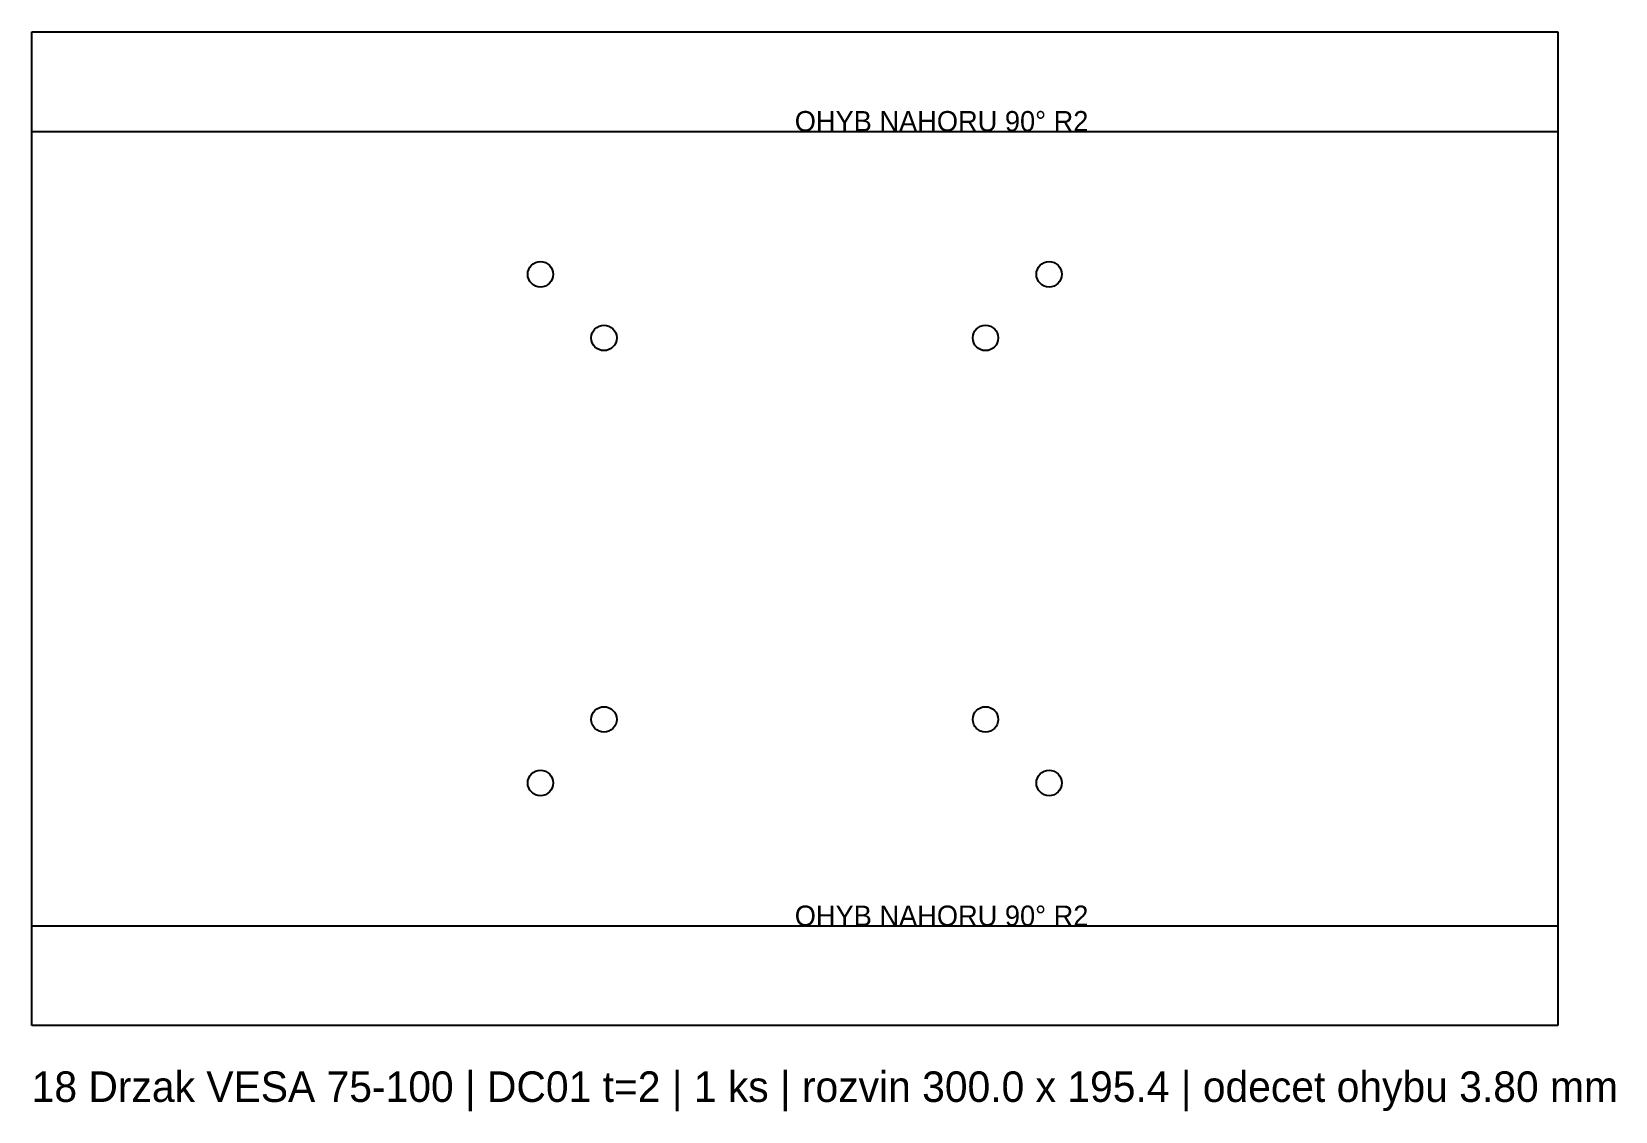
# Model space of a CAD drawing. Header units: millimetres. Extents: x 0 to 311, y -17 to 195.
import ezdxf

# ---------------------------------------------------------------- set-up
doc = ezdxf.new("R2010")
doc.units = ezdxf.units.MM
for name, color, linetype in [('BEND', 1, 'Continuous'), ('CUT', 7, 'CONTINUOUS'), ('TEXT', 3, 'CONTINUOUS')]:
    doc.layers.add(name, color=color, linetype=linetype)

msp = doc.modelspace()

# ---------------------------------------------------------------- linework, layer by layer
at = {"layer": 'BEND'}
for p, q in [((0, 175.8), (300, 175.8)), ((0, 19.6), (300, 19.6))]:
    msp.add_line(p, q, dxfattribs=at)
at = {"layer": 'CUT'}
for p, q in [((0, 0), (0, 195.4)), ((0, 195.4), (300, 195.4)), ((300, 195.4), (300, 0)), ((300, 0), (0, 0))]:
    msp.add_line(p, q, dxfattribs=at)
for centre in [(100, 147.7), (200, 147.7), (112.5, 135.2), (187.5, 135.2), (112.5, 60.2), (187.5, 60.2), (100, 47.7), (200, 47.7)]:
    msp.add_circle(centre, 2.5, dxfattribs=at)

# ---------------------------------------------------------------- texts
at = {"layer": 'TEXT'}
for s, height, p in [('OHYB NAHORU 90° R2', 4, (150, 175.8)), ('OHYB NAHORU 90° R2', 4, (150, 19.6)), ('18 Drzak VESA 75-100 | DC01 t=2 | 1 ks | rozvin 300.0 x 195.4 | odecet ohybu 3.80 mm', 6, (0, -15))]:
    msp.add_text(s, height=height, dxfattribs=at).set_placement(p)

doc.saveas('drawing.dxf')
